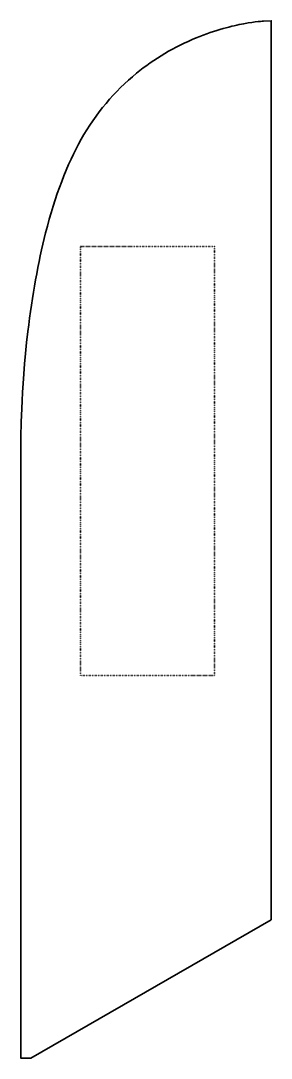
# Model space of a CAD drawing. Extents: x 127 to 775, y -127 to 2553.
import ezdxf

# ---------------------------------------------------------------- set-up
doc = ezdxf.new("R2010")
doc.units = 0
doc.header["$MEASUREMENT"] = 0
doc.linetypes.add('AI-Linetype-0', pattern=[1.411433, 0.352858, -1.058574])
doc.layers.add('Misc', color=7, linetype='Continuous', lineweight=0)
doc.layers.add('Thru-cut', color=7, linetype='Continuous', lineweight=0)

msp = doc.modelspace()

# ---------------------------------------------------------------- linework, layer by layer
at = {"layer": 'Misc', "color": 9, "linetype": 'AI-Linetype-0', "lineweight": 35, "true_color": 0xbcbec0}
msp.add_lwpolyline([(628.2, 862.1), (281.4, 862.1), (281.4, 1969.7), (628.2, 1969.7)], close=True, dxfattribs=at)
at = {"layer": 'Thru-cut', "color": 140, "lineweight": 35, "true_color": 0x00aeef}
msp.add_open_spline([(774.8, 230.8), (774.8, 230.8), (774.8, 2553.2), (774.8, 2553.2), (774.8, 2553.2), (754.9, 2552.3), (754.9, 2552.3), (754.1, 2552.3), (734.7, 2551.4), (703.5, 2545.5), (674.9, 2540.2), (630.4, 2529.5), (580.4, 2508.9), (524, 2485.8), (472.2, 2455), (426.3, 2417.6), (368.9, 2370.8), (320.7, 2313.4), (283.1, 2247), (246.5, 2182.3), (215.5, 2100.8), (191, 2005), (171.6, 1928.7), (156.1, 1843.2), (145.1, 1750.6), (126.6, 1594.8), (127, 1470.6), (127, 1467.1), (127, 1467.1), (127, -127.1), (127, -127.1), (127, -127.1), (152.7, -127.1), (152.7, -127.1), (152.7, -127.1), (774.8, 230.8), (774.8, 230.8)], degree=3, knots=[0, 0, 0, 0, 1, 1, 1, 2, 2, 2, 3, 3, 3, 4, 4, 4, 5, 5, 5, 6, 6, 6, 7, 7, 7, 8, 8, 8, 9, 9, 9, 10, 10, 10, 11, 11, 11, 12, 12, 12, 12], dxfattribs=at)

doc.saveas('drawing.dxf')
